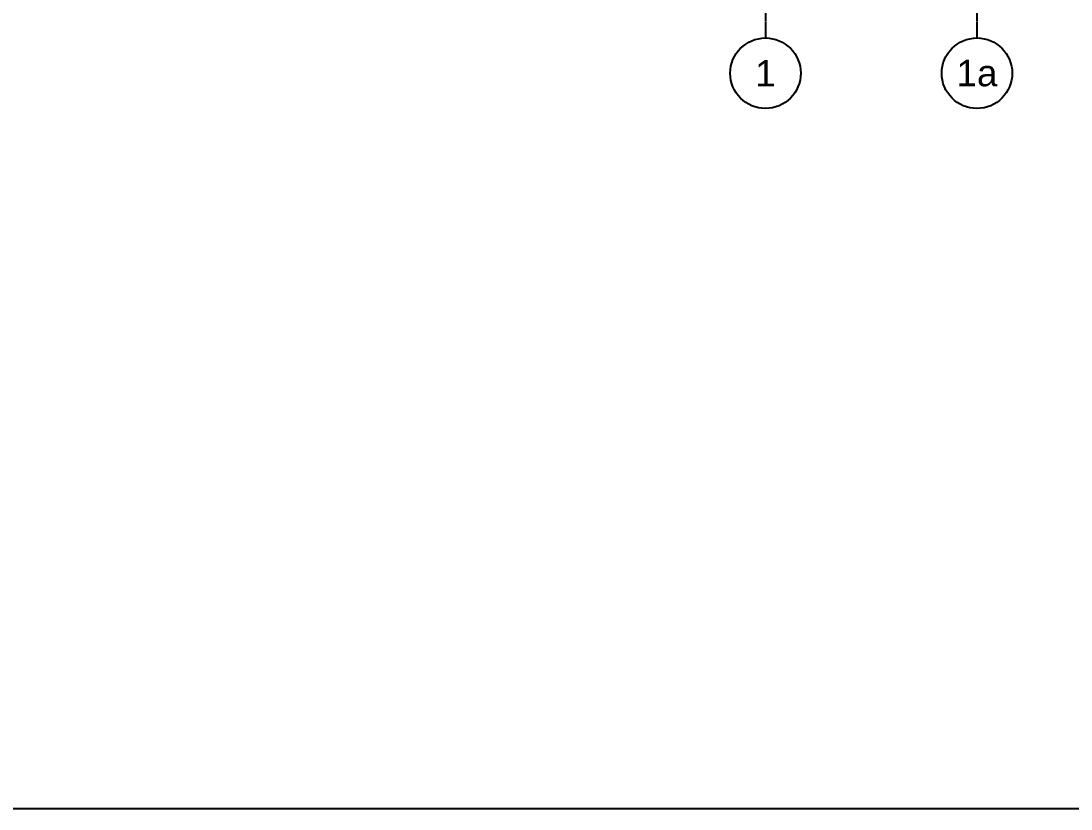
# Model space of a CAD drawing. Header units: inches. Extents: x 1152707 to 1351947, y 326920 to 480291.
# Drawn here: x 1179422 to 1191338, y 326920 to 335866 of the extents above; entities that cross this region are included whole.
import ezdxf
from ezdxf.enums import TextEntityAlignment as Align

# ---------------------------------------------------------------- set-up
doc = ezdxf.new("R2010")
doc.units = ezdxf.units.IN
doc.header["$MEASUREMENT"] = 0
doc.linetypes.add('CENTER', pattern=[50.8, 31.75, -6.35, 6.35, -6.35])
for name, color, linetype in [('Axis', 9, 'CENTER'), ('FFNEW', 252, 'Continuous'), ('wall pod', 7, 'Continuous')]:
    doc.layers.add(name, color=color, linetype=linetype)
doc.styles.add('style1', font='arial.ttf')

# ---------------------------------------------------------------- blocks, each defined once
blk = doc.blocks.new('SGSR')
at = {"layer": 'Axis', "color": 251, "ltscale": 0.5}
for p, q in [((1420093.8, 562458.6), (1420093.8, 558571.5)), ((1422493.8, 562458.6), (1422493.8, 558571.5))]:
    blk.add_line(p, q, dxfattribs=at)
at = {"layer": 'Axis', "color": 251, "linetype": 'Continuous'}
for centre in [(1420093.8, 558171.5), (1422493.8, 558171.5)]:
    blk.add_circle(centre, 400, dxfattribs=at)
at = {"layer": 'Axis', "color": 251, "linetype": 'Continuous', "style": 'style1'}
for s, p in [('1', (1420093.8, 558171.5)), ('1a', (1422493.8, 558171.5))]:
    blk.add_text(s, height=300, dxfattribs=at).set_placement(p, align=Align.MIDDLE)

msp = doc.modelspace()

# ---------------------------------------------------------------- linework, layer by layer
at = {"layer": 'wall pod', "ltscale": 100}
msp.add_lwpolyline([(1152707, 480291), (1351947, 480291), (1351947, 326920), (1152707, 326920)], close=True, dxfattribs=at)

# ---------------------------------------------------------------- block references
at = {"layer": 'FFNEW', "color": 6, "linetype": 'Continuous'}
msp.add_blockref('SGSR', (-232223, -222899), dxfattribs=at)

doc.saveas('drawing.dxf')
